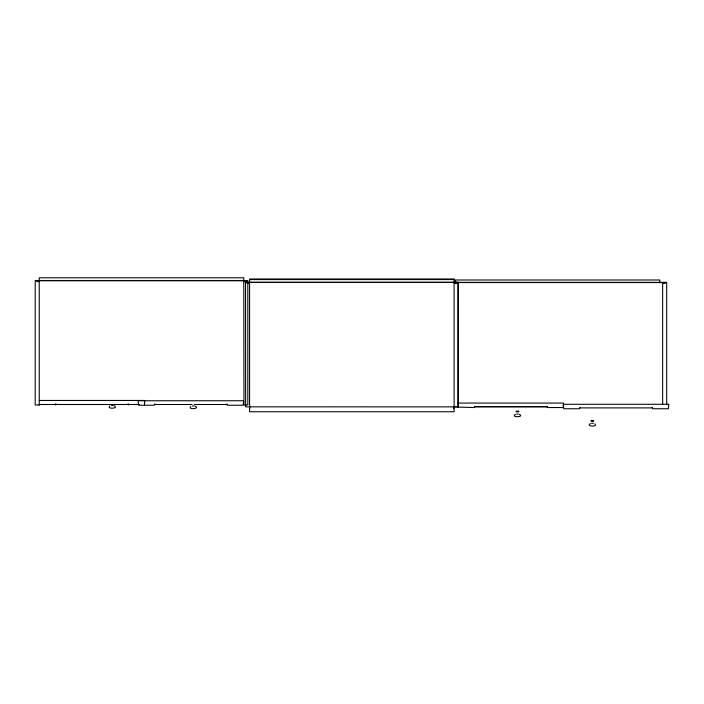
<?xml version="1.0" encoding="UTF-8"?>
<svg xmlns="http://www.w3.org/2000/svg" width="704" height="704" viewBox="0 0 704 704"><rect width="100%" height="100%" fill="white"/><g stroke="black" fill="none" stroke-linecap="round" stroke-linejoin="round"><path stroke-width="1.06" d="M458.102 406.868L458.154 282.234L245.538 282.234L245.643 406.842L454.106 406.868M144.496 404.87L144.707 400.453L39.248 400.453M458.128 406.762L454.133 406.762M109.727 406.023C106.207 409.367 119.478 408.461 114.18 405.724M190.802 406.534C187.194 409.86 200.622 408.945 195.246 406.243M515.53 414.339C509.96 417.472 524.973 417.472 519.394 414.339M590.489 423.623C585.121 426.325 598.55 427.24 594.942 423.914M55.44 404.923L55.862 403.647M458.049 406.842L454.212 406.842M249.586 279.365L454.106 279.365M249.586 279.576L454.106 279.576M39.248 280.72L243.769 280.72M39.248 281.574L36.687 281.574L36.687 280.509M243.769 281.574L246.33 281.574L246.33 280.509M454.08 282.348L666.697 282.348L666.697 404.58M249.586 282.454L454.106 282.454M249.586 283.298L247.025 283.298L247.025 282.234M454.106 283.298L458.128 283.413M662.649 283.413L665.21 283.413L665.21 282.348M458.128 403.066L563.587 403.066L563.156 407.546L547.395 407.546L546.964 406.27M139.313 404.501L39.248 404.501L39.67 404.923M154.704 404.501L192.086 404.501M194.286 404.501L227.278 404.501M111.39 405.425L113.098 405.425M192.465 405.935L194.172 405.935M474.742 406.692L546.964 406.692M474.619 406.762L547.193 406.762M579.964 407.898L652.186 407.898M453.684 408.54L453.895 406.63M249.586 408.76L249.797 406.63M516.182 411.18L518.742 411.18M516.182 411.506L518.742 411.506M516.402 411.822L518.531 411.822M516.613 414.04L518.311 414.04M591.14 420.464L593.701 420.464M591.14 420.781L593.701 420.781M591.351 421.098L593.481 421.098M591.571 423.315L593.27 423.315M128.515 404.923L128.084 403.647M662.649 404.58L662.649 282.559L458.128 282.559L458.128 407.114L474.32 407.546L474.742 406.27M659.824 282.718L659.824 279.998L455.294 279.998L455.294 282.718M652.186 407.475L652.608 408.751L668.378 408.751L668.8 404.281L563.341 404.281L563.772 408.751L579.533 408.751L579.964 407.475M456.667 282.234L456.667 283.298M455.567 282.348L455.567 283.413M226.978 403.946L227.401 405.222L243.17 405.222L243.593 400.752L138.142 400.752L138.565 405.222L154.334 405.222L154.757 403.946M39.248 404.923L35.2 404.923L35.2 280.509L247.817 280.509L247.817 404.923L243.98 405.134L243.769 277.79L39.248 277.79L39.248 404.923M454.106 279.145L249.586 279.145L249.586 411.743L454.106 411.743L454.106 279.145"/></g></svg>
